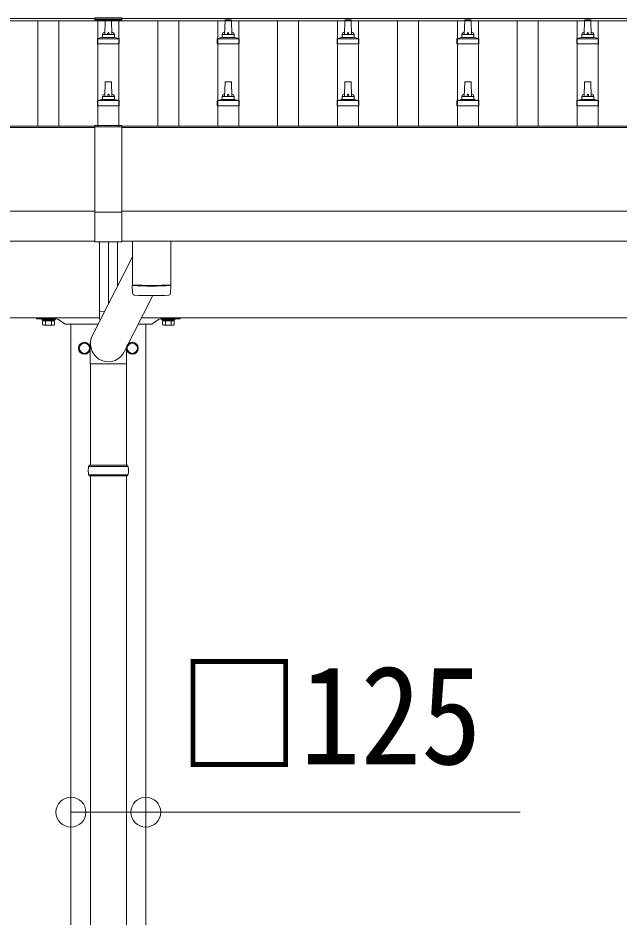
# Model space of a CAD drawing. Units: millimetres at full size, sheet at 1:50; details may follow other scales. Extents: x -14053 to 14053, y -9700 to 9700.
# Drawn here: x -4676 to -3672, y -3317 to -1817 of the extents above; entities that cross this region are included whole.
import ezdxf
from ezdxf.enums import TextEntityAlignment as Align

# ---------------------------------------------------------------- set-up
doc = ezdxf.new("R2010")
doc.units = ezdxf.units.MM
doc.header["$LTSCALE"] = 50
doc.header["$PDMODE"] = 32
doc.header["$PDSIZE"] = 50
for name, color, linetype, lineweight in [('0-2_TEXT1', 4, 'Continuous', 9), ('0-5_ELV2', 5, 'Continuous', 5), ('0-8_TABLE1', 6, 'Continuous', 9), ('0-9_DIM1', 7, 'Continuous', 9)]:
    doc.layers.add(name, color=color, linetype=linetype, lineweight=lineweight)
doc.styles.add('ＭＳ ゴシック', font='')
doc.styles.get('ＭＳ ゴシック').set_extended_font_data('MS Gothic')

msp = doc.modelspace()

# ---------------------------------------------------------------- linework, layer by layer
at = {"layer": '0-2_TEXT1'}
for p, q in [((-9347.65, -1817.81), (-4547.15, -1817.81)), ((-9347.65, -1821.4), (-4524.65, -1821.4)), ((-4547.15, -1816.81), (-4547.15, -1819.66)), ((-4502.15, -1816.81), (-4547.15, -1816.81)), ((-4502.15, -1818.66), (-4547.15, -1818.66)), ((-4502.15, -1819.66), (-4547.15, -1819.66)), ((-4524.65, -1819.66), (-4524.65, -1821.4)), ((-2701.65, -1821.4), (-4524.65, -1821.4)), ((-4502.15, -1816.81), (-4502.15, -1819.66)), ((-2701.65, -1817.81), (-4502.15, -1817.81)), ((-9345.65, -1997.42), (-4547.15, -1997.42)), ((-9345.65, -1999.31), (-4547.15, -1999.31)), ((-4547.15, -1996.46), (-4547.15, -2190.04)), ((-4502.15, -1996.46), (-4547.15, -1996.46)), ((-4502.15, -1998.34), (-4547.15, -1998.34)), ((-4502.15, -1996.46), (-4502.15, -2190.04)), ((-2703.65, -1997.42), (-4502.15, -1997.42)), ((-2703.65, -1999.31), (-4502.15, -1999.31)), ((-4547.15, -2139.2), (-9345.65, -2139.2)), ((-4547.15, -2140.73), (-4502.15, -2140.73)), ((-4502.15, -2139.2), (-2703.65, -2139.2)), ((-9345.65, -2189.02), (-4547.15, -2189.02)), ((-4547.15, -2190.04), (-4502.15, -2190.04)), ((-4524.65, -2293.77), (-4524.65, -2190.04)), ((-4509.65, -2264.4), (-4509.65, -2190.04)), ((-2703.65, -2189.02), (-4502.15, -2189.02)), ((-4539.65, -2306.58), (-4531, -2306.2)), ((-4539.65, -2316.92), (-9220.65, -2316.92)), ((-4644.65, -2316.92), (-4644.65, -2317.92)), ((-4643.65, -2318.92), (-4625.32, -2318.92)), ((-4634.46, -2322.32), (-4634.46, -2328.56)), ((-4614.83, -2322.32), (-4634.46, -2322.32)), ((-4629.56, -2322.32), (-4629.56, -2328.56)), ((-4623.98, -2318.92), (-4611.52, -2318.92)), ((-4619.74, -2322.32), (-4619.74, -2328.56)), ((-4614.83, -2322.32), (-4614.83, -2328.56)), ((-4608.11, -2319.99), (-4596.91, -2327.74)), ((-4539.65, -2319.27), (-4537.71, -2319.35)), ((-4469.1, -2316.92), (-2724.65, -2316.92)), ((-4441.19, -2319.99), (-4452.39, -2327.74)), ((-4425.32, -2318.92), (-4437.78, -2318.92)), ((-4434.46, -2322.32), (-4434.46, -2328.56)), ((-4434.46, -2322.32), (-4414.83, -2322.32)), ((-4429.56, -2322.32), (-4429.56, -2328.56)), ((-4405.65, -2318.92), (-4423.98, -2318.92)), ((-4405.65, -2318.92), (-4420.65, -2318.92)), ((-4413.65, -2318.92), (-4420.65, -2318.92)), ((-4420.65, -2322.32), (-4414.83, -2322.32)), ((-4419.74, -2322.32), (-4419.74, -2328.56)), ((-4419.74, -2322.32), (-4419.74, -2328.56)), ((-4414.83, -2322.32), (-4414.83, -2328.56)), ((-4414.83, -2322.32), (-4414.83, -2328.56)), ((-4404.65, -2316.92), (-4404.65, -2317.92)), ((-4404.65, -2316.92), (-4404.65, -2317.92)), ((-4633.15, -2329.32), (-4634.46, -2328.56)), ((-4616.15, -2329.32), (-4633.15, -2329.32)), ((-4616.15, -2329.32), (-4614.83, -2328.56)), ((-4565.32, -2327.92), (-4596.34, -2327.92)), ((-4587.15, -5316.92), (-4587.15, -2327.92)), ((-4542.09, -2327.92), (-4563.98, -2327.92)), ((-4474.72, -2327.92), (-4452.96, -2327.92)), ((-4462.15, -2327.92), (-4462.15, -5316.92)), ((-4433.15, -2329.32), (-4434.46, -2328.56)), ((-4433.15, -2329.32), (-4416.15, -2329.32)), ((-4420.65, -2329.32), (-4416.15, -2329.32)), ((-4416.15, -2329.32), (-4414.83, -2328.56)), ((-4416.15, -2329.32), (-4414.83, -2328.56)), ((-4556.05, -2367.67), (-4556.15, -2367.67)), ((-4556.05, -2368.17), (-4556.15, -2368.17)), ((-4493.25, -2367.67), (-4493.15, -2367.67)), ((-4493.25, -2368.17), (-4493.15, -2368.17))]:
    msp.add_line(p, q, dxfattribs=at)
for points in [[(-4539.65, -2319.27), (-4539.65, -2306.58), (-4539.65, -2190.04)], [(-4420.65, -2320.52), (-4413.65, -2320.52), (-4413.65, -2318.92)], [(-4420.65, -2322.32), (-4416.05, -2322.32), (-4416.05, -2320.52), (-4420.65, -2320.52)]]:
    msp.add_lwpolyline(points, dxfattribs=at)
for points in [[(-4635.65, -2318.92), (-4613.65, -2318.92), (-4613.65, -2320.52), (-4635.65, -2320.52)], [(-4616.05, -2320.52), (-4616.05, -2322.32), (-4633.25, -2322.32), (-4633.25, -2320.52)], [(-4413.65, -2318.92), (-4435.65, -2318.92), (-4435.65, -2320.52), (-4413.65, -2320.52)], [(-4433.25, -2320.52), (-4433.25, -2322.32), (-4416.05, -2322.32), (-4416.05, -2320.52)], [(-4564.65, -2358.11), (-4573.15, -2363.01), (-4573.15, -2372.83), (-4564.65, -2377.74), (-4556.15, -2372.83), (-4556.15, -2363.01)], [(-4484.65, -2358.11), (-4476.15, -2363.01), (-4476.15, -2372.83), (-4484.65, -2377.74), (-4493.15, -2372.83), (-4493.15, -2363.01)]]:
    msp.add_lwpolyline(points, close=True, dxfattribs=at)
for centre, radius in [((-4564.65, -2367.92), 10), ((-4564.65, -2367.92), 8.5), ((-4484.65, -2367.92), 10), ((-4484.65, -2367.92), 8.5)]:
    msp.add_circle(centre, radius, dxfattribs=at)
for centre, radius, start, end in [((-4643.65, -2317.92), 1, 180, 270), ((-4625.32, -2318.72), 0.2, 270, 343.39845), ((-4624.65, -2318.92), 0.5, 16.60155, 163.39845), ((-4623.98, -2318.72), 0.2, 196.60155, 270), ((-4611.52, -2324.92), 6, 55.30485, 90), ((-4437.78, -2324.92), 6, 90, 124.69515), ((-4425.32, -2318.72), 0.2, 270, 343.39845), ((-4424.65, -2318.92), 0.5, 16.60155, 163.39845), ((-4423.98, -2318.72), 0.2, 196.60155, 270), ((-4405.65, -2317.92), 1, 270, 0), ((-4405.65, -2317.92), 1, 270, 0), ((-4632.01, -2324.98), 4.34, 235.61575, 304.38425), ((-4624.65, -2313.08), 16.24, 252.41205, 287.58795), ((-4617.29, -2324.98), 4.34, 235.61575, 304.38425), ((-4596.34, -2326.92), 1, 235.30485, 270), ((-4565.32, -2327.72), 0.2, 270, 343.39845), ((-4564.65, -2327.92), 0.5, 16.60155, 163.39845), ((-4563.98, -2327.72), 0.2, 196.60155, 270), ((-4452.96, -2326.92), 1, 270, 304.69515), ((-4432.01, -2324.98), 4.34, 235.61575, 304.38425), ((-4424.65, -2313.08), 16.24, 252.41205, 287.58795), ((-4424.65, -2313.08), 16.24, 284.25827, 287.58795), ((-4417.29, -2324.98), 4.34, 235.61575, 304.38425), ((-4417.29, -2324.98), 4.34, 235.61575, 304.38425), ((-4564.65, -2367.92), 8.6, 171.25399, 188.74601), ((-4564.65, -2367.92), 8.6, 111.25399, 128.74601), ((-4564.65, -2367.92), 8.6, 51.25399, 68.74601), ((-4564.65, -2367.92), 8.6, 1.66581, 8.74601), ((-4564.65, -2367.92), 8.6, 351.25399, 358.33419), ((-4484.65, -2367.92), 8.6, 171.25399, 178.33419), ((-4484.65, -2367.92), 8.6, 181.66581, 188.74601), ((-4484.65, -2367.92), 8.6, 111.25399, 128.74601), ((-4484.65, -2367.92), 8.6, 51.25399, 68.74601), ((-4484.65, -2367.92), 8.6, 351.25399, 8.74601), ((-4564.65, -2367.92), 8.6, 231.25399, 248.74601), ((-4564.65, -2367.92), 8.6, 291.25399, 308.74601), ((-4484.65, -2367.92), 8.6, 231.25399, 248.74601), ((-4484.65, -2367.92), 8.6, 291.25399, 308.74601)]:
    msp.add_arc(centre, radius, start, end, dxfattribs=at)
at = {"layer": '0-5_ELV2', "color": 4, "lineweight": 9}
for p, q in [((-4642.15, -1997.42), (-4642.15, -1821.4)), ((-4607.15, -1997.42), (-4607.15, -1821.4)), ((-4542.15, -1997.42), (-4542.15, -1821.4)), ((-4507.15, -1997.42), (-4507.15, -1821.4)), ((-4442.15, -1997.42), (-4442.15, -1821.4)), ((-4407.15, -1997.42), (-4407.15, -1821.4)), ((-4342.15, -1997.42), (-4342.15, -1821.4)), ((-4307.15, -1997.42), (-4307.15, -1821.4)), ((-4242.15, -1997.42), (-4242.15, -1821.4)), ((-4207.15, -1997.42), (-4207.15, -1821.4)), ((-4142.15, -1997.42), (-4142.15, -1821.4)), ((-4107.15, -1997.42), (-4107.15, -1821.4)), ((-4042.15, -1997.42), (-4042.15, -1821.4)), ((-4007.15, -1997.42), (-4007.15, -1821.4)), ((-3942.15, -1996.46), (-3942.15, -1821.4)), ((-3907.15, -1996.46), (-3907.15, -1821.4)), ((-3842.15, -1997.42), (-3842.15, -1821.4)), ((-3807.15, -1997.42), (-3807.15, -1821.4)), ((-3742.15, -1997.42), (-3742.15, -1821.4)), ((-3707.15, -1997.42), (-3707.15, -1821.4))]:
    msp.add_line(p, q, dxfattribs=at)
at = {"layer": '0-5_ELV2'}
for p, q in [((-4530.65, -1844.33), (-4529.92, -1820.8)), ((-4528.92, -1819.83), (-4520.38, -1819.83)), ((-4519.38, -1820.8), (-4518.65, -1844.33)), ((-4330.65, -1844.33), (-4329.92, -1820.8)), ((-4328.92, -1819.83), (-4320.38, -1819.83)), ((-4319.38, -1820.8), (-4318.65, -1844.33)), ((-4130.65, -1844.33), (-4129.92, -1820.8)), ((-4128.92, -1819.83), (-4120.38, -1819.83)), ((-4119.38, -1820.8), (-4118.65, -1844.33)), ((-3930.65, -1844.33), (-3929.92, -1820.8)), ((-3928.92, -1819.83), (-3920.38, -1819.83)), ((-3919.38, -1820.8), (-3918.65, -1844.33)), ((-3729.92, -1820.8), (-3730.65, -1844.33)), ((-3720.38, -1819.83), (-3728.92, -1819.83)), ((-3718.65, -1844.33), (-3719.38, -1820.8)), ((-4534.65, -1848.54), (-4534.65, -1844.33)), ((-4533.65, -1844.33), (-4515.65, -1844.33)), ((-4514.65, -1848.54), (-4514.65, -1844.33)), ((-4334.65, -1848.54), (-4334.65, -1844.33)), ((-4333.65, -1844.33), (-4315.65, -1844.33)), ((-4314.65, -1848.54), (-4314.65, -1844.33)), ((-4134.65, -1848.54), (-4134.65, -1844.33)), ((-4133.65, -1844.33), (-4115.65, -1844.33)), ((-4114.65, -1848.54), (-4114.65, -1844.33)), ((-3934.65, -1848.54), (-3934.65, -1844.33)), ((-3933.65, -1844.33), (-3915.65, -1844.33)), ((-3914.65, -1848.54), (-3914.65, -1844.33)), ((-3734.65, -1848.54), (-3734.65, -1844.33)), ((-3715.65, -1844.33), (-3733.65, -1844.33)), ((-3714.65, -1848.54), (-3714.65, -1844.33)), ((-4542.9, -1859.83), (-4542.9, -1852.11)), ((-4506.4, -1859.83), (-4542.9, -1859.83)), ((-4542.52, -1851.33), (-4506.78, -1851.33)), ((-4542.14, -1851.14), (-4535.41, -1849.51)), ((-4535.03, -1849.33), (-4514.27, -1849.33)), ((-4507.16, -1851.14), (-4513.89, -1849.51)), ((-4506.4, -1859.83), (-4506.4, -1852.11)), ((-4342.9, -1859.83), (-4342.9, -1852.11)), ((-4306.4, -1859.83), (-4342.9, -1859.83)), ((-4342.52, -1851.33), (-4306.78, -1851.33)), ((-4342.14, -1851.14), (-4335.41, -1849.51)), ((-4335.03, -1849.33), (-4314.27, -1849.33)), ((-4307.16, -1851.14), (-4313.89, -1849.51)), ((-4306.4, -1859.83), (-4306.4, -1852.11)), ((-4142.9, -1859.83), (-4142.9, -1852.11)), ((-4106.4, -1859.83), (-4142.9, -1859.83)), ((-4142.52, -1851.33), (-4106.78, -1851.33)), ((-4142.14, -1851.14), (-4135.41, -1849.51)), ((-4135.03, -1849.33), (-4114.27, -1849.33)), ((-4107.16, -1851.14), (-4113.89, -1849.51)), ((-4106.4, -1859.83), (-4106.4, -1852.11)), ((-3942.9, -1859.83), (-3942.9, -1852.11)), ((-3906.4, -1859.83), (-3942.9, -1859.83)), ((-3942.52, -1851.33), (-3906.78, -1851.33)), ((-3942.14, -1851.14), (-3935.41, -1849.51)), ((-3935.03, -1849.33), (-3914.27, -1849.33)), ((-3907.16, -1851.14), (-3913.89, -1849.51)), ((-3906.4, -1859.83), (-3906.4, -1852.11)), ((-3742.9, -1859.83), (-3742.9, -1852.11)), ((-3742.9, -1859.83), (-3706.4, -1859.83)), ((-3706.78, -1851.33), (-3742.52, -1851.33)), ((-3742.14, -1851.14), (-3735.41, -1849.51)), ((-3714.27, -1849.33), (-3735.03, -1849.33)), ((-3707.16, -1851.14), (-3713.89, -1849.51)), ((-3706.4, -1859.83), (-3706.4, -1852.11)), ((-4530.65, -1947.66), (-4529.92, -1924.14)), ((-4528.92, -1923.16), (-4520.38, -1923.16)), ((-4519.38, -1924.14), (-4518.65, -1947.66)), ((-4330.65, -1947.66), (-4329.92, -1924.14)), ((-4328.92, -1923.16), (-4320.38, -1923.16)), ((-4319.38, -1924.14), (-4318.65, -1947.66)), ((-4130.65, -1947.66), (-4129.92, -1924.14)), ((-4128.92, -1923.16), (-4120.38, -1923.16)), ((-4119.38, -1924.14), (-4118.65, -1947.66)), ((-3930.65, -1947.66), (-3929.92, -1924.14)), ((-3928.92, -1923.16), (-3920.38, -1923.16)), ((-3919.38, -1924.14), (-3918.65, -1947.66)), ((-3729.92, -1924.14), (-3730.65, -1947.66)), ((-3720.38, -1923.16), (-3728.92, -1923.16)), ((-3718.65, -1947.66), (-3719.38, -1924.14)), ((-4534.65, -1951.87), (-4534.65, -1947.66)), ((-4533.65, -1947.66), (-4515.65, -1947.66)), ((-4514.65, -1951.87), (-4514.65, -1947.66)), ((-4334.65, -1951.87), (-4334.65, -1947.66)), ((-4333.65, -1947.66), (-4315.65, -1947.66)), ((-4314.65, -1951.87), (-4314.65, -1947.66)), ((-4134.65, -1951.87), (-4134.65, -1947.66)), ((-4133.65, -1947.66), (-4115.65, -1947.66)), ((-4114.65, -1951.87), (-4114.65, -1947.66)), ((-3934.65, -1951.87), (-3934.65, -1947.66)), ((-3933.65, -1947.66), (-3915.65, -1947.66)), ((-3914.65, -1951.87), (-3914.65, -1947.66)), ((-3734.65, -1951.87), (-3734.65, -1947.66)), ((-3715.65, -1947.66), (-3733.65, -1947.66)), ((-3714.65, -1951.87), (-3714.65, -1947.66)), ((-4542.9, -1963.16), (-4542.9, -1955.45)), ((-4506.4, -1963.16), (-4542.9, -1963.16)), ((-4542.52, -1954.66), (-4506.78, -1954.66)), ((-4542.14, -1954.48), (-4535.41, -1952.85)), ((-4535.03, -1952.66), (-4514.27, -1952.66)), ((-4507.16, -1954.48), (-4513.89, -1952.85)), ((-4506.4, -1963.16), (-4506.4, -1955.45)), ((-4342.9, -1963.16), (-4342.9, -1955.45)), ((-4306.4, -1963.16), (-4342.9, -1963.16)), ((-4342.52, -1954.66), (-4306.78, -1954.66)), ((-4342.14, -1954.48), (-4335.41, -1952.85)), ((-4335.03, -1952.66), (-4314.27, -1952.66)), ((-4307.16, -1954.48), (-4313.89, -1952.85)), ((-4306.4, -1963.16), (-4306.4, -1955.45)), ((-4142.9, -1963.16), (-4142.9, -1955.45)), ((-4106.4, -1963.16), (-4142.9, -1963.16)), ((-4142.52, -1954.66), (-4106.78, -1954.66)), ((-4142.14, -1954.48), (-4135.41, -1952.85)), ((-4135.03, -1952.66), (-4114.27, -1952.66)), ((-4107.16, -1954.48), (-4113.89, -1952.85)), ((-4106.4, -1963.16), (-4106.4, -1955.45)), ((-3942.9, -1963.16), (-3942.9, -1955.45)), ((-3906.4, -1963.16), (-3942.9, -1963.16)), ((-3942.52, -1954.66), (-3906.78, -1954.66)), ((-3942.14, -1954.48), (-3935.41, -1952.85)), ((-3935.03, -1952.66), (-3914.27, -1952.66)), ((-3907.16, -1954.48), (-3913.89, -1952.85)), ((-3906.4, -1963.16), (-3906.4, -1955.45)), ((-3742.9, -1963.16), (-3742.9, -1955.45)), ((-3742.9, -1963.16), (-3706.4, -1963.16)), ((-3706.78, -1954.66), (-3742.52, -1954.66)), ((-3742.14, -1954.48), (-3735.41, -1952.85)), ((-3714.27, -1952.66), (-3735.03, -1952.66)), ((-3707.16, -1954.48), (-3713.89, -1952.85)), ((-3706.4, -1963.16), (-3706.4, -1955.45))]:
    msp.add_line(p, q, dxfattribs=at)
for centre, radius, start, end in [((-4528.92, -1820.83), 1, 90, 178.60509), ((-4520.38, -1820.83), 1, 1.39491, 90), ((-4328.92, -1820.83), 1, 90, 178.60509), ((-4320.38, -1820.83), 1, 1.39491, 90), ((-4128.92, -1820.83), 1, 90, 178.60509), ((-4120.38, -1820.83), 1, 1.39491, 90), ((-3928.92, -1820.83), 1, 90, 178.60509), ((-3920.38, -1820.83), 1, 1.39491, 90), ((-3728.92, -1820.83), 1, 90, 178.60509), ((-3720.38, -1820.83), 1, 1.39491, 90), ((-4530.56, -1844.96), 4.13, 90, 171.17633), ((-4533.65, -1845.33), 1, 90, 180), ((-4521.32, -1844.33), 4.83, 133.60282, 180), ((-4527.98, -1844.33), 4.83, 0, 46.39718), ((-4518.73, -1844.96), 4.13, 8.82367, 90), ((-4515.65, -1845.33), 1, 0, 90), ((-4330.56, -1844.96), 4.13, 90, 171.17633), ((-4333.65, -1845.33), 1, 90, 180), ((-4321.32, -1844.33), 4.83, 133.60282, 180), ((-4327.98, -1844.33), 4.83, 0, 46.39718), ((-4318.73, -1844.96), 4.13, 8.82367, 90), ((-4315.65, -1845.33), 1, 0, 90), ((-4130.56, -1844.96), 4.13, 90, 171.17633), ((-4133.65, -1845.33), 1, 90, 180), ((-4121.32, -1844.33), 4.83, 133.60282, 180), ((-4127.98, -1844.33), 4.83, 0, 46.39718), ((-4118.73, -1844.96), 4.13, 8.82367, 90), ((-4115.65, -1845.33), 1, 0, 90), ((-3930.56, -1844.96), 4.13, 90, 171.17633), ((-3933.65, -1845.33), 1, 90, 180), ((-3921.32, -1844.33), 4.83, 133.60282, 180), ((-3927.98, -1844.33), 4.83, 0, 46.39718), ((-3918.73, -1844.96), 4.13, 8.82367, 90), ((-3915.65, -1845.33), 1, 0, 90), ((-3730.56, -1844.96), 4.13, 90, 171.17633), ((-3733.65, -1845.33), 1, 90, 180), ((-3721.32, -1844.33), 4.83, 133.60282, 180), ((-3727.98, -1844.33), 4.83, 0, 46.39718), ((-3718.73, -1844.96), 4.13, 8.82367, 90), ((-3715.65, -1845.33), 1, 0, 90), ((-4541.9, -1852.11), 1, 103.62699, 180), ((-4535.65, -1848.54), 1, 283.62699, 0), ((-4513.65, -1848.54), 1, 180, 256.37301), ((-4507.4, -1852.11), 1, 0, 76.37301), ((-4341.9, -1852.11), 1, 103.62699, 180), ((-4335.65, -1848.54), 1, 283.62699, 0), ((-4313.65, -1848.54), 1, 180, 256.37301), ((-4307.4, -1852.11), 1, 0, 76.37301), ((-4141.9, -1852.11), 1, 103.62699, 180), ((-4135.65, -1848.54), 1, 283.62699, 0), ((-4113.65, -1848.54), 1, 180, 256.37301), ((-4107.4, -1852.11), 1, 0, 76.37301), ((-3941.9, -1852.11), 1, 103.62699, 180), ((-3935.65, -1848.54), 1, 283.62699, 0), ((-3913.65, -1848.54), 1, 180, 256.37301), ((-3907.4, -1852.11), 1, 0, 76.37301), ((-3741.9, -1852.11), 1, 103.62699, 180), ((-3735.65, -1848.54), 1, 283.62699, 0), ((-3713.65, -1848.54), 1, 180, 256.37301), ((-3707.4, -1852.11), 1, 0, 76.37301), ((-4528.92, -1924.16), 1, 90, 178.60509), ((-4520.38, -1924.16), 1, 1.39491, 90), ((-4328.92, -1924.16), 1, 90, 178.60509), ((-4320.38, -1924.16), 1, 1.39491, 90), ((-4128.92, -1924.16), 1, 90, 178.60509), ((-4120.38, -1924.16), 1, 1.39491, 90), ((-3928.92, -1924.16), 1, 90, 178.60509), ((-3920.38, -1924.16), 1, 1.39491, 90), ((-3728.92, -1924.16), 1, 90, 178.60509), ((-3720.38, -1924.16), 1, 1.39491, 90), ((-4530.56, -1948.29), 4.13, 90, 171.17633), ((-4533.65, -1948.66), 1, 90, 180), ((-4521.32, -1947.66), 4.83, 133.60282, 180), ((-4527.98, -1947.66), 4.83, 0, 46.39718), ((-4518.73, -1948.29), 4.13, 8.82367, 90), ((-4515.65, -1948.66), 1, 0, 90), ((-4330.56, -1948.29), 4.13, 90, 171.17633), ((-4333.65, -1948.66), 1, 90, 180), ((-4321.32, -1947.66), 4.83, 133.60282, 180), ((-4327.98, -1947.66), 4.83, 0, 46.39718), ((-4318.73, -1948.29), 4.13, 8.82367, 90), ((-4315.65, -1948.66), 1, 0, 90), ((-4130.56, -1948.29), 4.13, 90, 171.17633), ((-4133.65, -1948.66), 1, 90, 180), ((-4121.32, -1947.66), 4.83, 133.60282, 180), ((-4127.98, -1947.66), 4.83, 0, 46.39718), ((-4118.73, -1948.29), 4.13, 8.82367, 90), ((-4115.65, -1948.66), 1, 0, 90), ((-3930.56, -1948.29), 4.13, 90, 171.17633), ((-3933.65, -1948.66), 1, 90, 180), ((-3921.32, -1947.66), 4.83, 133.60282, 180), ((-3927.98, -1947.66), 4.83, 0, 46.39718), ((-3918.73, -1948.29), 4.13, 8.82367, 90), ((-3915.65, -1948.66), 1, 0, 90), ((-3730.56, -1948.29), 4.13, 90, 171.17633), ((-3733.65, -1948.66), 1, 90, 180), ((-3721.32, -1947.66), 4.83, 133.60282, 180), ((-3727.98, -1947.66), 4.83, 0, 46.39718), ((-3718.73, -1948.29), 4.13, 8.82367, 90), ((-3715.65, -1948.66), 1, 0, 90), ((-4541.9, -1955.45), 1, 103.62699, 180), ((-4535.65, -1951.87), 1, 283.62699, 0), ((-4513.65, -1951.87), 1, 180, 256.37301), ((-4507.4, -1955.45), 1, 0, 76.37301), ((-4341.9, -1955.45), 1, 103.62699, 180), ((-4335.65, -1951.87), 1, 283.62699, 0), ((-4313.65, -1951.87), 1, 180, 256.37301), ((-4307.4, -1955.45), 1, 0, 76.37301), ((-4141.9, -1955.45), 1, 103.62699, 180), ((-4135.65, -1951.87), 1, 283.62699, 0), ((-4113.65, -1951.87), 1, 180, 256.37301), ((-4107.4, -1955.45), 1, 0, 76.37301), ((-3941.9, -1955.45), 1, 103.62699, 180), ((-3935.65, -1951.87), 1, 283.62699, 0), ((-3913.65, -1951.87), 1, 180, 256.37301), ((-3907.4, -1955.45), 1, 0, 76.37301), ((-3741.9, -1955.45), 1, 103.62699, 180), ((-3735.65, -1951.87), 1, 283.62699, 0), ((-3713.65, -1951.87), 1, 180, 256.37301), ((-3707.4, -1955.45), 1, 0, 76.37301)]:
    msp.add_arc(centre, radius, start, end, dxfattribs=at)
at = {"layer": '0-8_TABLE1'}
msp.add_lwpolyline([(-4587.15, -3141.94), (-4462.15, -3141.94), (-3837.58, -3141.94)], dxfattribs=at)
for p in [(-4587.15, -3141.94), (-4462.15, -3141.94)]:
    msp.add_point(p, dxfattribs=at)
at = {"layer": '0-9_DIM1'}
for p, q in [((-4484.65, -2189.02), (-4484.65, -2262.07)), ((-4420.65, -2189.02), (-4420.65, -2262.07)), ((-4484.65, -2215.45), (-4553.59, -2350.43)), ((-4484.45, -2276.06), (-4484.68, -2263.07)), ((-4480.17, -2262.35), (-4480.16, -2263.35)), ((-4425.13, -2262.35), (-4425.14, -2263.35)), ((-4420.62, -2263.07), (-4420.85, -2276.06)), ((-4450.26, -2280.02), (-4497.6, -2372.72)), ((-4554.8, -2393.63), (-4554.8, -2358.96)), ((-4494.5, -2393.63), (-4494.5, -2366.65)), ((-4554.8, -2393.63), (-4524.65, -2393.63)), ((-4554.65, -2393.63), (-4554.65, -2562.92)), ((-4494.5, -2393.63), (-4524.65, -2393.63)), ((-4494.65, -2393.63), (-4494.65, -2562.92)), ((-4491.65, -2564.92), (-4557.65, -2564.92)), ((-4492.65, -2562.92), (-4556.65, -2562.92)), ((-4556.65, -2562.92), (-4556.65, -2564.92)), ((-4492.65, -2562.92), (-4492.65, -2564.92)), ((-4491.65, -2578.92), (-4557.65, -2578.92)), ((-4556.65, -2580.92), (-4556.65, -2578.92)), ((-4492.65, -2580.92), (-4492.65, -2578.92)), ((-4492.65, -2580.92), (-4556.65, -2580.92)), ((-4554.65, -2580.92), (-4554.65, -3585.42)), ((-4494.65, -2580.92), (-4494.65, -3585.42))]:
    msp.add_line(p, q, dxfattribs=at)
for centre, radius, start, end in [((-4452.65, -1782.34), 480.8, 266.18381, 273.81619), ((-4452.65, -1783.34), 480.8, 266.18381, 273.81619), ((-4481.03, -2275.82), 3.43, 183.91307, 262.91645), ((-4452.66, -1760.36), 519.67, 266.82357, 273.17802), ((-4424.27, -2275.82), 3.43, 277.00994, 356.09787), ((-4508.9, -2571.92), 49.25, 171.82876, 180.00002), ((-4540.4, -2571.92), 49.25, 359.99998, 8.17124), ((-4508.9, -2571.92), 49.25, 180.00002, 188.17127), ((-4540.4, -2571.92), 49.25, 351.82873, 359.99998)]:
    msp.add_arc(centre, radius, start, end, dxfattribs=at)
msp.add_ellipse((-4524.65, -2358.96), major_axis=(0, -31.56), ratio=0.952301, start_param=4.4387875, end_param=7.4027915, dxfattribs=at)

# ---------------------------------------------------------------- texts
at = {"layer": '0-8_TABLE1', "color": 7, "style": 'ＭＳ ゴシック', "width": 0.9}
msp.add_text('□125', height=165, dxfattribs=at).set_placement((-4407.32, -3111.59), align=Align.BOTTOM_LEFT)

doc.saveas('drawing.dxf')
